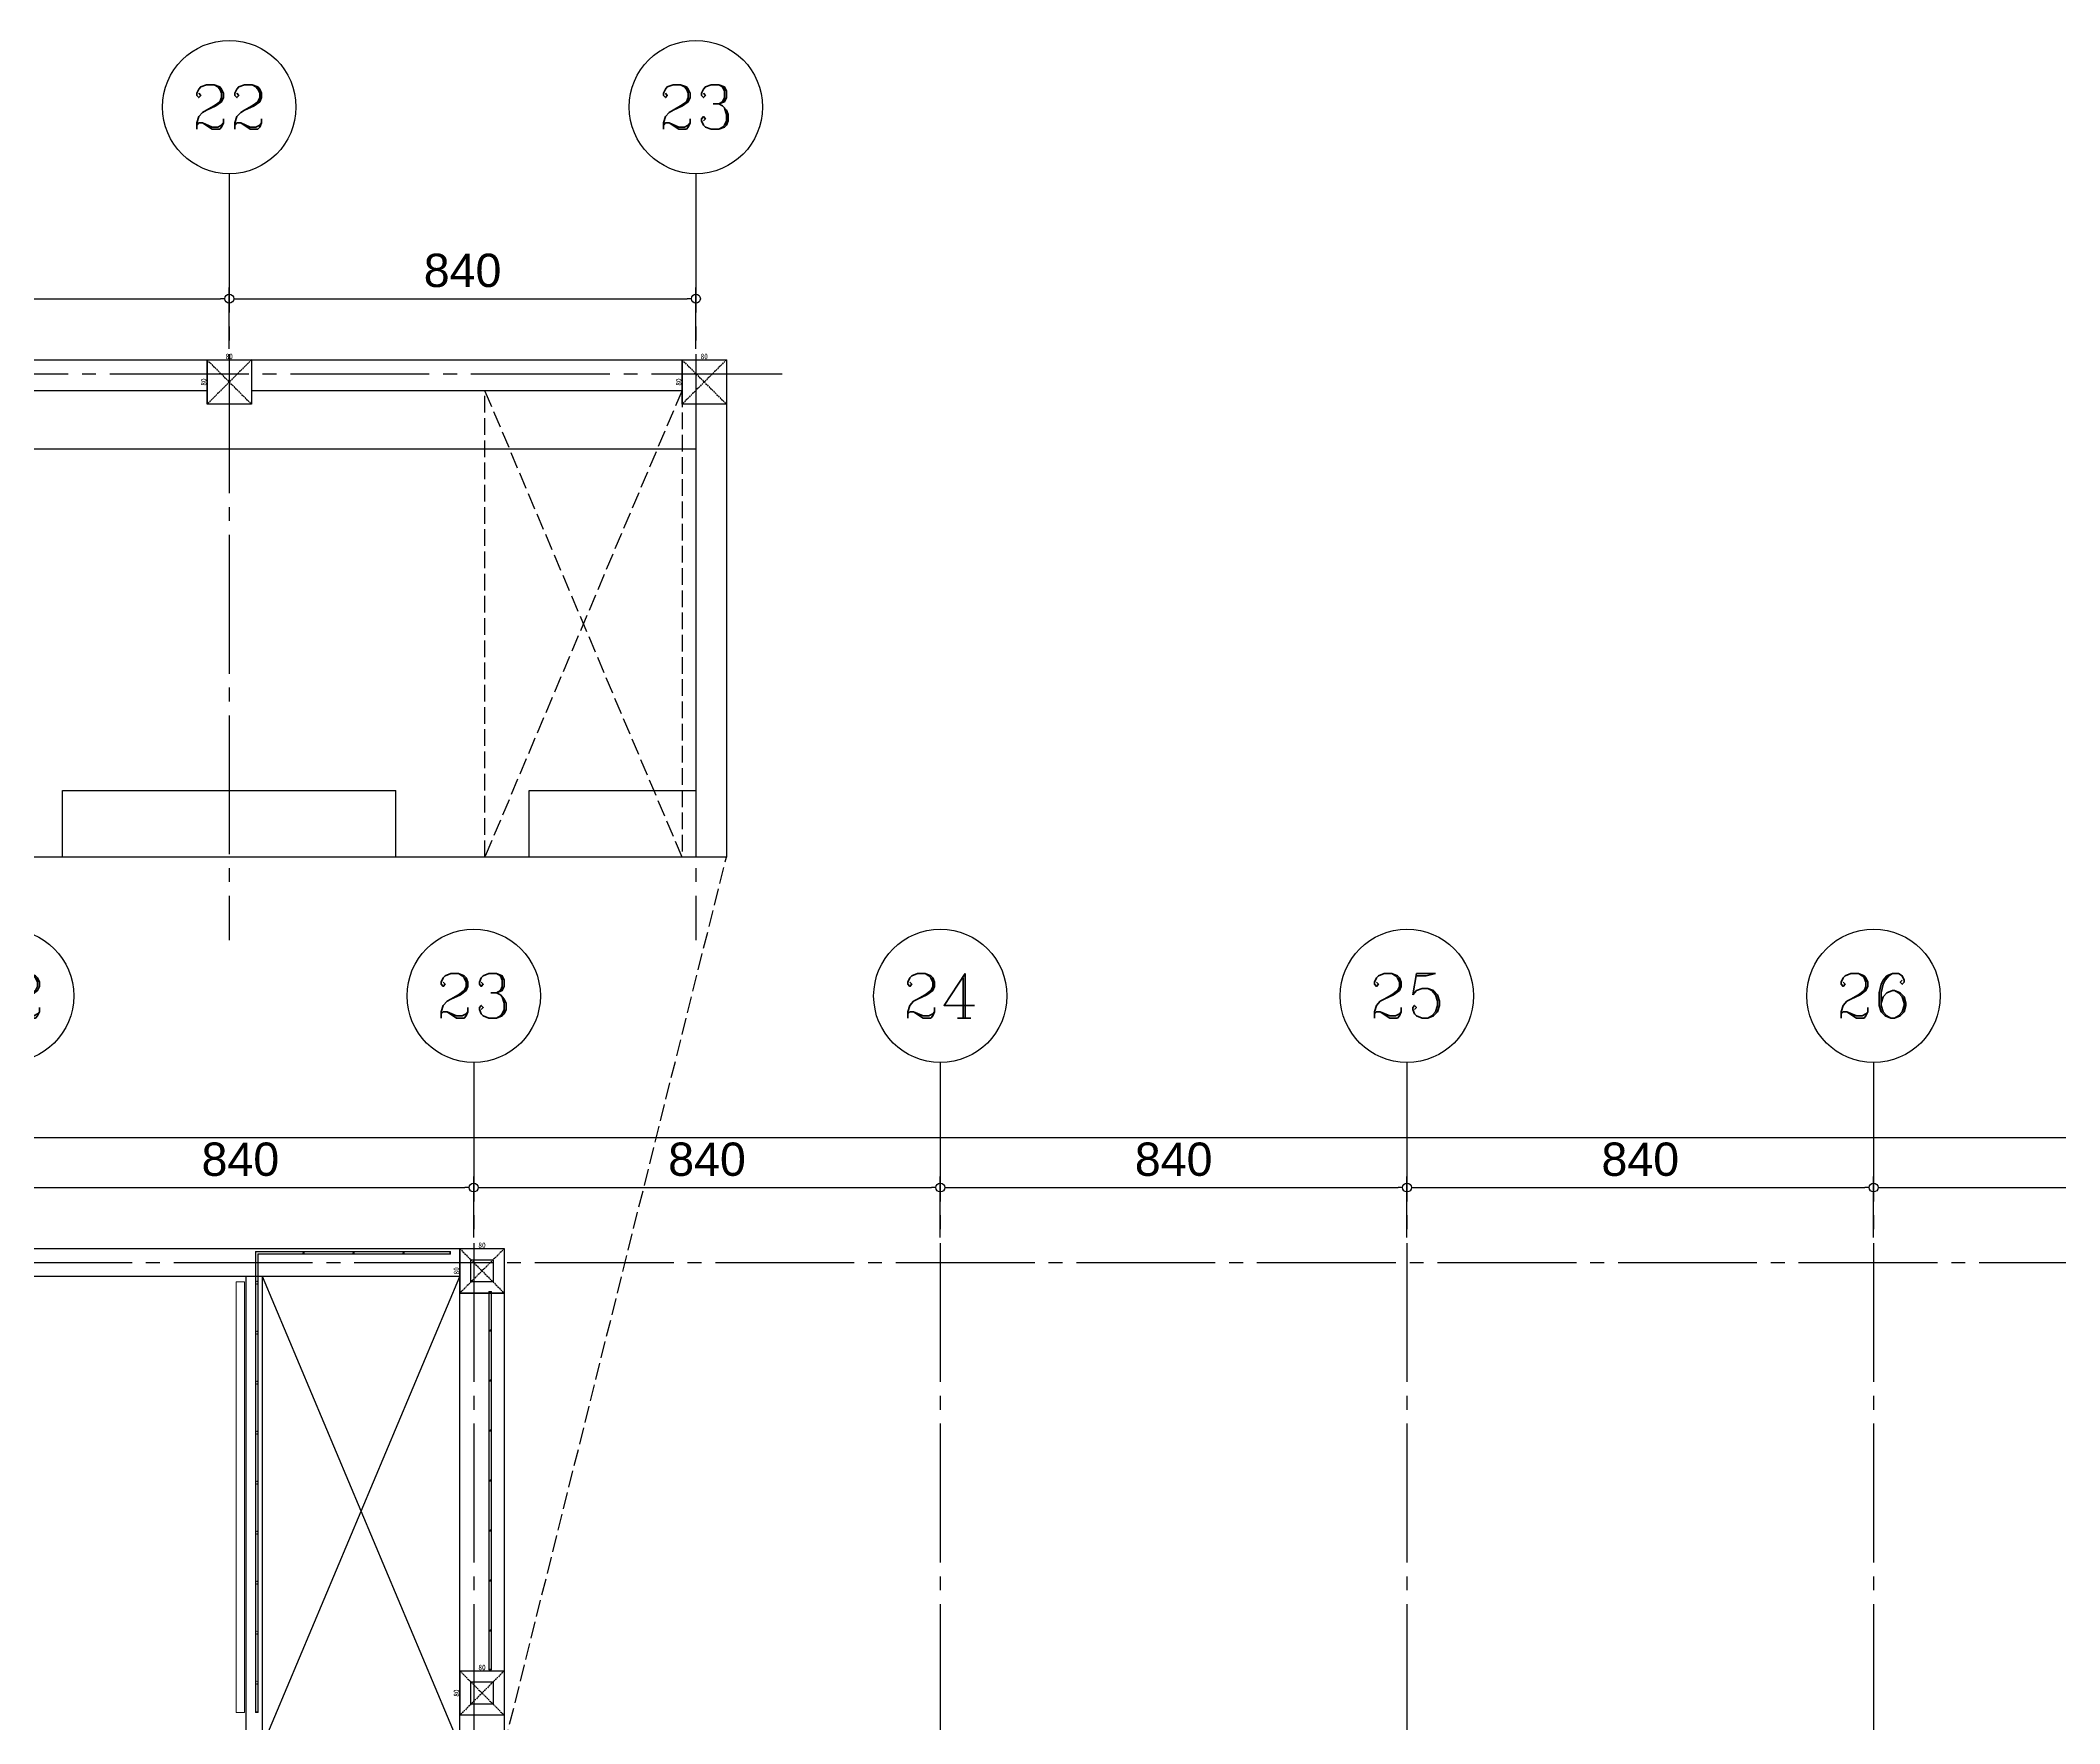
# Model space of a CAD drawing. Extents: x -3080 to 28500, y -1326 to 31609.
# Drawn here: x 18540 to 22175, y 9095 to 12125 of the extents above; entities that cross this region are included whole.
import ezdxf
from ezdxf.enums import TextEntityAlignment as Align

# ---------------------------------------------------------------- set-up
doc = ezdxf.new("R2010")
doc.units = 0
doc.header["$LTSCALE"] = 100
doc.linetypes.add('X-S-FAB-L05$0$COL-CEN-LIN', pattern=[3.25, 2.5, -0.25, 0.25, -0.25])
doc.linetypes.add('X-S-FAB-L05$0$HIDDEN', pattern=[0.4, 0.3, -0.1])
for name, color, linetype in [('0-xref', 8, 'Continuous'), ('X-S-FAB-L05$0$0-MC', 8, 'Continuous'), ('X-S-FAB-L05$0$0-NC', 8, 'Continuous'), ('X-S-FAB-L05$0$A-RAIL', 8, 'Continuous'), ('X-S-FAB-L05$0$A-WALL-IN', 8, 'Continuous'), ('X-S-FAB-L05$0$ASP_3', 8, 'Continuous'), ('X-S-FAB-L05$0$BEAM', 8, 'Continuous'), ('X-S-FAB-L05$0$BEAM-RC(P)', 8, 'Continuous'), ('X-S-FAB-L05$0$BLOCK', 8, 'Continuous'), ('X-S-FAB-L05$0$CCL', 8, 'X-S-FAB-L05$0$COL-CEN-LIN'), ('X-S-FAB-L05$0$COL', 8, 'Continuous'), ('X-S-FAB-L05$0$COL-S', 8, 'Continuous'), ('X-S-FAB-L05$0$HID', 8, 'X-S-FAB-L05$0$HIDDEN'), ('X-S-FAB-L05$0$OPEN', 8, 'Continuous'), ('X-S-FAB-L05$0$OPEN-UP', 8, 'X-S-FAB-L05$0$HIDDEN'), ('X-S-FAB-L05$0$WALL-RC', 8, 'Continuous')]:
    doc.layers.add(name, color=color, linetype=linetype)
doc.layers.add('X-S-FAB-L05$0$A-BLOCK', color=8, linetype='Continuous', plot=False)
doc.layers.add('X-S-FAB-L05$0$DIM', color=8, linetype='Continuous', plot=False)
doc.styles.add('X-S-FAB-L05$0$COL-NUM', font='romanc')
doc.styles.add('X-S-FAB-L05$0$DIM', font='', dxfattribs={"width": 0.8})
doc.styles.add('X-S-FAB-L05$0$Gen-Text', font='arial.ttf', dxfattribs={"height": 2.5})
doc.styles.get('X-S-FAB-L05$0$DIM').set_extended_font_data('MingLiU')
doc.dimstyles.new('X-S-FAB-L05$0$CIRL', dxfattribs={"dimtxt": 50, "dimasz": 25, "dimexe": 16, "dimexo": 0, "dimgap": 6, "dimtad": 1, "dimdsep": 46, "dimtxsty": 'X-S-FAB-L05$0$DIM', "dimblk": 'X-S-FAB-L05$0$_DotBlank', "dimcen": 10, "dimdle": 16, "dimclrd": 256, "dimclre": 256, "dimclrt": 6, "dimadec": 0, "dimazin": 0, "dimtfac": 1, "dimtix": 1, "dimtmove": 2, "dimatfit": 3, "dimldrblk": 'X-S-FAB-L05$0$ARROW', "dimfxl": 1, "dimtolj": 1, "dimtzin": 0, "dimarcsym": 0})
doc.dimstyles.new('X-S-FAB-L05$0$JJP_005_defpoint', dxfattribs={"dimtxt": 20, "dimasz": 0.5, "dimexe": 0.5, "dimexo": 0.5, "dimgap": 0.5, "dimtad": 1, "dimdsep": 46, "dimtxsty": 'X-S-FAB-L05$0$DIM', "dimblk": 'X-S-FAB-L05$0$_None', "dimcen": 10, "dimclrd": 256, "dimclre": 256, "dimclrt": 256, "dimadec": 0, "dimazin": 0, "dimtfac": 1, "dimtix": 1, "dimtmove": 2, "dimatfit": 3, "dimldrblk": 'X-S-FAB-L05$0$_None', "dimfxl": 0.5, "dimtolj": 1, "dimtzin": 0, "dimarcsym": 0})

# ---------------------------------------------------------------- blocks, each defined once
blk = doc.blocks.new('X-S-FAB-L05$0$cn-y')
at = {"layer": 'X-S-FAB-L05$0$0-MC'}
blk.add_circle((-50, 0), 50, dxfattribs=at)
at = {"layer": 'X-S-FAB-L05$0$0-NC', "style": 'X-S-FAB-L05$0$COL-NUM'}
blk.add_attdef('GRID-Y', text='', height=50, dxfattribs=at).set_placement((-50, 0), align=Align.MIDDLE_CENTER)
blk = doc.blocks.new('X-S-FAB-L05$0$_DotBlank')
at = {"color": 0, "linetype": 'ByBlock', "lineweight": -2}
blk.add_line((-0.5, 0), (-1, 0), dxfattribs=at)
blk.add_circle((0, 0), 0.5, dxfattribs=at)
blk = doc.blocks.new('*D68')
at = {"layer": 'DefPoints', "color": 0, "transparency": 16777216}
for p in [(0, 10870), (-26160, 10780), (0, 10780)]:
    blk.add_point(p, dxfattribs=at)
at = {"layer": 'X-S-FAB-L05$0$DIM', "lineweight": -2, "transparency": 16777216}
for p, q in [((-26160, 10780), (-26160, 10890)), ((-26144, 10870), (-16, 10870)), ((0, 10780), (0, 10890))]:
    blk.add_line(p, q, dxfattribs=at)
at = {"layer": 'X-S-FAB-L05$0$DIM', "lineweight": -2, "transparency": 16777216, "xscale": 16, "yscale": 16, "zscale": 16, "rotation": 180}
blk.add_blockref('X-S-FAB-L05$0$_DotBlank', (-26160, 10870), dxfattribs=at)
at = {"layer": 'X-S-FAB-L05$0$DIM', "lineweight": -2, "transparency": 16777216, "xscale": 16, "yscale": 16, "zscale": 16}
blk.add_blockref('X-S-FAB-L05$0$_DotBlank', (0, 10870), dxfattribs=at)
at = {"layer": 'X-S-FAB-L05$0$DIM', "color": 6, "transparency": 16777216, "insert": (-13080, 10920.6), "char_height": 2.5, "attachment_point": 5, "style": 'X-S-FAB-L05$0$Gen-Text'}
blk.add_mtext('\\A1;{\\H24x;26160}', dxfattribs=at)
blk = doc.blocks.new('X-S-FAB-L05$0$ARROW')
at = {"color": 3}
blk.add_solid([(0, 0), (-2.4, -0.4), (-2.4, 0.4)], dxfattribs=at)
blk = doc.blocks.new('*D90')
at = {"layer": 'DefPoints', "color": 0, "transparency": 16777216}
for p in [(-6840, 10780), (-7680, 10690), (-6840, 10690)]:
    blk.add_point(p, dxfattribs=at)
at = {"layer": 'X-S-FAB-L05$0$DIM', "lineweight": -2, "transparency": 16777216}
for p, q in [((-7680, 10690), (-7680, 10800)), ((-6840, 10690), (-6840, 10800)), ((-7664, 10780), (-6856, 10780))]:
    blk.add_line(p, q, dxfattribs=at)
at = {"layer": 'X-S-FAB-L05$0$DIM', "lineweight": -2, "transparency": 16777216, "xscale": 16, "yscale": 16, "zscale": 16, "rotation": 180}
blk.add_blockref('X-S-FAB-L05$0$_DotBlank', (-7680, 10780), dxfattribs=at)
at = {"layer": 'X-S-FAB-L05$0$DIM', "lineweight": -2, "transparency": 16777216, "xscale": 16, "yscale": 16, "zscale": 16}
blk.add_blockref('X-S-FAB-L05$0$_DotBlank', (-6840, 10780), dxfattribs=at)
at = {"layer": 'X-S-FAB-L05$0$DIM', "color": 6, "transparency": 16777216, "insert": (-7260, 10830.6), "char_height": 2.5, "attachment_point": 5, "style": 'X-S-FAB-L05$0$Gen-Text'}
blk.add_mtext('\\A1;{\\H24x;840}', dxfattribs=at)
blk = doc.blocks.new('*D91')
at = {"layer": 'DefPoints', "color": 0, "transparency": 16777216}
for p in [(-6000, 10780), (-6840, 10690), (-6000, 10690)]:
    blk.add_point(p, dxfattribs=at)
at = {"layer": 'X-S-FAB-L05$0$DIM', "lineweight": -2, "transparency": 16777216}
for p, q in [((-6840, 10690), (-6840, 10800)), ((-6000, 10690), (-6000, 10800)), ((-6824, 10780), (-6016, 10780))]:
    blk.add_line(p, q, dxfattribs=at)
at = {"layer": 'X-S-FAB-L05$0$DIM', "lineweight": -2, "transparency": 16777216, "xscale": 16, "yscale": 16, "zscale": 16, "rotation": 180}
blk.add_blockref('X-S-FAB-L05$0$_DotBlank', (-6840, 10780), dxfattribs=at)
at = {"layer": 'X-S-FAB-L05$0$DIM', "lineweight": -2, "transparency": 16777216, "xscale": 16, "yscale": 16, "zscale": 16}
blk.add_blockref('X-S-FAB-L05$0$_DotBlank', (-6000, 10780), dxfattribs=at)
at = {"layer": 'X-S-FAB-L05$0$DIM', "color": 6, "transparency": 16777216, "insert": (-6420, 10830.6), "char_height": 2.5, "attachment_point": 5, "style": 'X-S-FAB-L05$0$Gen-Text'}
blk.add_mtext('\\A1;{\\H24x;840}', dxfattribs=at)
blk = doc.blocks.new('*D92')
at = {"layer": 'DefPoints', "color": 0, "transparency": 16777216}
for p in [(-5160, 10780), (-6000, 10690), (-5160, 10690)]:
    blk.add_point(p, dxfattribs=at)
at = {"layer": 'X-S-FAB-L05$0$DIM', "lineweight": -2, "transparency": 16777216}
for p, q in [((-6000, 10690), (-6000, 10800)), ((-5160, 10690), (-5160, 10800)), ((-5984, 10780), (-5176, 10780))]:
    blk.add_line(p, q, dxfattribs=at)
at = {"layer": 'X-S-FAB-L05$0$DIM', "lineweight": -2, "transparency": 16777216, "xscale": 16, "yscale": 16, "zscale": 16, "rotation": 180}
blk.add_blockref('X-S-FAB-L05$0$_DotBlank', (-6000, 10780), dxfattribs=at)
at = {"layer": 'X-S-FAB-L05$0$DIM', "lineweight": -2, "transparency": 16777216, "xscale": 16, "yscale": 16, "zscale": 16}
blk.add_blockref('X-S-FAB-L05$0$_DotBlank', (-5160, 10780), dxfattribs=at)
at = {"layer": 'X-S-FAB-L05$0$DIM', "color": 6, "transparency": 16777216, "insert": (-5580, 10830.6), "char_height": 2.5, "attachment_point": 5, "style": 'X-S-FAB-L05$0$Gen-Text'}
blk.add_mtext('\\A1;{\\H24x;840}', dxfattribs=at)
blk = doc.blocks.new('*D93')
at = {"layer": 'DefPoints', "color": 0, "transparency": 16777216}
for p in [(-4320, 10780), (-5160, 10690), (-4320, 10690)]:
    blk.add_point(p, dxfattribs=at)
at = {"layer": 'X-S-FAB-L05$0$DIM', "lineweight": -2, "transparency": 16777216}
for p, q in [((-5160, 10690), (-5160, 10800)), ((-4320, 10690), (-4320, 10800)), ((-5144, 10780), (-4336, 10780))]:
    blk.add_line(p, q, dxfattribs=at)
at = {"layer": 'X-S-FAB-L05$0$DIM', "lineweight": -2, "transparency": 16777216, "xscale": 16, "yscale": 16, "zscale": 16, "rotation": 180}
blk.add_blockref('X-S-FAB-L05$0$_DotBlank', (-5160, 10780), dxfattribs=at)
at = {"layer": 'X-S-FAB-L05$0$DIM', "lineweight": -2, "transparency": 16777216, "xscale": 16, "yscale": 16, "zscale": 16}
blk.add_blockref('X-S-FAB-L05$0$_DotBlank', (-4320, 10780), dxfattribs=at)
at = {"layer": 'X-S-FAB-L05$0$DIM', "color": 6, "transparency": 16777216, "insert": (-4740, 10830.6), "char_height": 2.5, "attachment_point": 5, "style": 'X-S-FAB-L05$0$Gen-Text'}
blk.add_mtext('\\A1;{\\H24x;840}', dxfattribs=at)
blk = doc.blocks.new('*D94')
at = {"layer": 'DefPoints', "color": 0, "transparency": 16777216}
for p in [(-3480, 10780), (-4320, 10690), (-3480, 10690)]:
    blk.add_point(p, dxfattribs=at)
at = {"layer": 'X-S-FAB-L05$0$DIM', "lineweight": -2, "transparency": 16777216}
for p, q in [((-4320, 10690), (-4320, 10800)), ((-3480, 10690), (-3480, 10800)), ((-4304, 10780), (-3496, 10780))]:
    blk.add_line(p, q, dxfattribs=at)
at = {"layer": 'X-S-FAB-L05$0$DIM', "lineweight": -2, "transparency": 16777216, "xscale": 16, "yscale": 16, "zscale": 16, "rotation": 180}
blk.add_blockref('X-S-FAB-L05$0$_DotBlank', (-4320, 10780), dxfattribs=at)
at = {"layer": 'X-S-FAB-L05$0$DIM', "lineweight": -2, "transparency": 16777216, "xscale": 16, "yscale": 16, "zscale": 16}
blk.add_blockref('X-S-FAB-L05$0$_DotBlank', (-3480, 10780), dxfattribs=at)
at = {"layer": 'X-S-FAB-L05$0$DIM', "color": 6, "transparency": 16777216, "insert": (-3900, 10830.6), "char_height": 2.5, "attachment_point": 5, "style": 'X-S-FAB-L05$0$Gen-Text'}
blk.add_mtext('\\A1;{\\H24x;840}', dxfattribs=at)
blk = doc.blocks.new('*D176')
at = {"layer": 'DefPoints', "lineweight": -2, "transparency": 16777216}
blk.add_line((0, 0), (80, 0), dxfattribs=at)
at = {"layer": 'DefPoints', "color": 0, "transparency": 16777216}
for p in [(0, 0), (80, 0), (80, 0)]:
    blk.add_point(p, dxfattribs=at)
at = {"layer": 'DefPoints', "transparency": 16777216, "insert": (40, 6.1), "char_height": 10, "attachment_point": 5, "style": 'X-S-FAB-L05$0$DIM'}
blk.add_mtext('\\A1;80', dxfattribs=at)
blk = doc.blocks.new('X-S-FAB-L05$0$_None')
blk = doc.blocks.new('*D177')
at = {"layer": 'DefPoints', "lineweight": -2, "transparency": 16777216}
blk.add_line((0, 0), (0, -80), dxfattribs=at)
at = {"layer": 'DefPoints', "color": 0, "transparency": 16777216}
for p in [(0, 0), (0, -80), (0, -80)]:
    blk.add_point(p, dxfattribs=at)
at = {"layer": 'DefPoints', "transparency": 16777216, "insert": (-6.1, -40), "char_height": 10, "attachment_point": 5, "rotation": 90, "style": 'X-S-FAB-L05$0$DIM'}
blk.add_mtext('\\A1;80', dxfattribs=at)
blk = doc.blocks.new('X-S-FAB-L05$0$牆_143_1', base_point=(18900, 9890))
at = {"layer": 'X-S-FAB-L05$0$A-WALL-IN', "color": 3, "lineweight": 0, "flags": 128}
for points in [[(18892.5, 9890), (18892.5, 9115)], [(18907.5, 9890), (18892.5, 9890)], [(18907.5, 9115), (18907.5, 9890)], [(18892.5, 9115), (18907.5, 9115)]]:
    blk.add_lwpolyline(points, dxfattribs=at)
blk = doc.blocks.new('X-S-FAB-L05$0$欄桿_1_1')
at = {"layer": 'X-S-FAB-L05$0$A-RAIL', "color": 4, "lineweight": 0}
for p, q in [((19278, 9945), (18927, 9945)), ((18927, 9945), (18927, 9115)), ((19277, 9944.25), (18927.75, 9944.25)), ((19277, 9944.25), (18927.75, 9944.25)), ((18927.75, 9944.25), (18927.75, 9116)), ((18927.75, 9944.25), (18927.75, 9116)), ((18931.25, 9940.75), (19277, 9940.75)), ((18931.25, 9940.75), (19277, 9940.75)), ((18931.25, 9116), (18931.25, 9940.75)), ((18931.25, 9116), (18931.25, 9940.75)), ((18932, 9940), (19278, 9940)), ((18932, 9115), (18932, 9940)), ((19277, 9940.75), (19277, 9944.25)), ((19277, 9940.75), (19277, 9944.25)), ((19278, 9940), (19278, 9945)), ((18927, 9115), (18932, 9115)), ((18927.75, 9116), (18931.25, 9116)), ((18927.75, 9116), (18931.25, 9116))]:
    blk.add_line(p, q, dxfattribs=at)
at = {"layer": 'X-S-FAB-L05$0$A-RAIL', "color": 4, "lineweight": 0, "flags": 128}
for points in [[(19013.75, 9943.75, 1), (19013.75, 9941.25, 1)], [(19103.75, 9943.75, 1), (19103.75, 9941.25, 1)], [(19193.75, 9943.75, 1), (19193.75, 9941.25, 1)], [(18927, 9888.75, 1), (18932, 9888.75, 1)], [(18927, 9798.75, 1), (18932, 9798.75, 1)], [(18927, 9708.75, 1), (18932, 9708.75, 1)], [(18927, 9618.75, 1), (18932, 9618.75, 1)], [(18927, 9528.75, 1), (18932, 9528.75, 1)], [(18927, 9438.75, 1), (18932, 9438.75, 1)], [(18927, 9348.75, 1), (18932, 9348.75, 1)], [(18927, 9258.75, 1), (18932, 9258.75, 1)], [(18927, 9168.75, 1), (18932, 9168.75, 1)]]:
    blk.add_lwpolyline(points, format="xyb", close=True, dxfattribs=at)
blk = doc.blocks.new('X-S-FAB-L05$0$欄桿_2_1')
at = {"layer": 'X-S-FAB-L05$0$A-RAIL', "color": 4, "lineweight": 0, "flags": 128}
for points in [[(19352, 9873), (19347, 9873), (19347, 9192), (19352, 9192)], [(19351.25, 9872), (19347.75, 9872), (19347.75, 9193), (19351.25, 9193)], [(19351.25, 9872), (19347.75, 9872), (19347.75, 9193), (19351.25, 9193)]]:
    blk.add_lwpolyline(points, close=True, dxfattribs=at)
for points in [[(19348.25, 9802.5, 1), (19350.75, 9802.5, 1)], [(19348.25, 9712.5, 1), (19350.75, 9712.5, 1)], [(19348.25, 9622.5, 1), (19350.75, 9622.5, 1)], [(19348.25, 9532.5, 1), (19350.75, 9532.5, 1)], [(19348.25, 9442.5, 1), (19350.75, 9442.5, 1)], [(19348.25, 9352.5, 1), (19350.75, 9352.5, 1)], [(19348.25, 9262.5, 1), (19350.75, 9262.5, 1)]]:
    blk.add_lwpolyline(points, format="xyb", close=True, dxfattribs=at)
blk = doc.blocks.new('*D122')
at = {"layer": 'DefPoints', "color": 0, "transparency": 16777216}
for p in [(18880, 11660), (18040, 11570), (18880, 11570)]:
    blk.add_point(p, dxfattribs=at)
at = {"layer": 'X-S-FAB-L05$0$DIM', "lineweight": -2, "transparency": 16777216}
for p, q in [((18040, 11570), (18040, 11680)), ((18880, 11570), (18880, 11680)), ((18056, 11660), (18864, 11660))]:
    blk.add_line(p, q, dxfattribs=at)
at = {"layer": 'X-S-FAB-L05$0$DIM', "lineweight": -2, "transparency": 16777216, "xscale": 16, "yscale": 16, "zscale": 16, "rotation": 180}
blk.add_blockref('X-S-FAB-L05$0$_DotBlank', (18040, 11660), dxfattribs=at)
at = {"layer": 'X-S-FAB-L05$0$DIM', "lineweight": -2, "transparency": 16777216, "xscale": 16, "yscale": 16, "zscale": 16}
blk.add_blockref('X-S-FAB-L05$0$_DotBlank', (18880, 11660), dxfattribs=at)
at = {"layer": 'X-S-FAB-L05$0$DIM', "color": 6, "transparency": 16777216, "insert": (18460, 11710.6), "char_height": 2.5, "attachment_point": 5, "style": 'X-S-FAB-L05$0$Gen-Text'}
blk.add_mtext('\\A1;{\\H24x;840}', dxfattribs=at)
blk = doc.blocks.new('*D123')
at = {"layer": 'DefPoints', "color": 0, "transparency": 16777216}
for p in [(19720, 11660), (18880, 11570), (19720, 11570)]:
    blk.add_point(p, dxfattribs=at)
at = {"layer": 'X-S-FAB-L05$0$DIM', "lineweight": -2, "transparency": 16777216}
for p, q in [((18880, 11570), (18880, 11680)), ((19720, 11570), (19720, 11680)), ((18896, 11660), (19704, 11660))]:
    blk.add_line(p, q, dxfattribs=at)
at = {"layer": 'X-S-FAB-L05$0$DIM', "lineweight": -2, "transparency": 16777216, "xscale": 16, "yscale": 16, "zscale": 16, "rotation": 180}
blk.add_blockref('X-S-FAB-L05$0$_DotBlank', (18880, 11660), dxfattribs=at)
at = {"layer": 'X-S-FAB-L05$0$DIM', "lineweight": -2, "transparency": 16777216, "xscale": 16, "yscale": 16, "zscale": 16}
blk.add_blockref('X-S-FAB-L05$0$_DotBlank', (19720, 11660), dxfattribs=at)
at = {"layer": 'X-S-FAB-L05$0$DIM', "color": 6, "transparency": 16777216, "insert": (19300, 11710.6), "char_height": 2.5, "attachment_point": 5, "style": 'X-S-FAB-L05$0$Gen-Text'}
blk.add_mtext('\\A1;{\\H24x;840}', dxfattribs=at)
blk = doc.blocks.new('*U63')
at = {"layer": 'DefPoints', "linetype": 'X-S-FAB-L05$0$HIDDEN', "ltscale": 0.1}
for p, q in [((80, 0), (0, -80)), ((0, 0), (80, -80))]:
    blk.add_line(p, q, dxfattribs=at)
at = {"layer": 'X-S-FAB-L05$0$COL', "ltscale": 0.1}
blk.add_lwpolyline([(0, 0), (80, 0), (80, -80), (0, -80)], close=True, dxfattribs=at)
at = {"layer": 'DefPoints'}
dim = blk.add_linear_dim(base=(0, -80), p1=(0, 0), p2=(0, -80), angle=90, dimstyle='X-S-FAB-L05$0$JJP_005_defpoint', override={"dimtxt": 10}, dxfattribs=at)
dim.commit()
dim.dimension.update_dxf_attribs({"geometry": '*D177', "text_midpoint": (-6.067, -40)})
dim = blk.add_linear_dim(base=(80, 0), p1=(0, 0), p2=(80, 0), dimstyle='X-S-FAB-L05$0$JJP_005_defpoint', override={"dimtxt": 10}, dxfattribs=at)
dim.commit()
dim.dimension.update_dxf_attribs({"geometry": '*D176', "text_midpoint": (40, 6.067)})
blk = doc.blocks.new('X-S-FAB-L05$0$FAB2-L05')
at = {"layer": 'X-S-FAB-L05$0$CCL'}
for p, q in [((-6840, 11005), (-6840, 0)), ((-6000, 11005), (-6000, 0)), ((-5160, 11005), (-5160, 0)), ((-4320, 11005), (-4320, 0)), ((-26880, 10645), (1210, 10645))]:
    blk.add_line(p, q, dxfattribs=at)
at = {"layer": 'X-S-FAB-L05$0$COL-S'}
for points in [[(-6845, 10650), (-6805, 10650), (-6805, 10610), (-6845, 10610)], [(-6845, 9890), (-6805, 9890), (-6805, 9850), (-6845, 9850)]]:
    blk.add_lwpolyline(points, close=True, dxfattribs=at)
at = {"layer": 'X-S-FAB-L05$0$A-BLOCK'}
ref = blk.add_blockref('X-S-FAB-L05$0$cn-y', (-7560, 11125), dxfattribs=dict(at, xscale=2.399999999999997, yscale=2.399999999999997, zscale=2.399999999999997))
ref.add_attrib('GRID-Y', '22', dxfattribs={"layer": 'X-S-FAB-L05$0$0-NC', "height": 80, "style": 'X-S-FAB-L05$0$COL-NUM'}).set_placement((-7680, 11125), align=Align.MIDDLE_CENTER)
ref = blk.add_blockref('X-S-FAB-L05$0$cn-y', (-6720, 11125), dxfattribs=dict(at, xscale=2.399999999999997, yscale=2.399999999999997, zscale=2.399999999999997))
ref.add_attrib('GRID-Y', '23', dxfattribs={"layer": 'X-S-FAB-L05$0$0-NC', "height": 80, "style": 'X-S-FAB-L05$0$COL-NUM'}).set_placement((-6840, 11125), align=Align.MIDDLE_CENTER)
ref = blk.add_blockref('X-S-FAB-L05$0$cn-y', (-5880, 11125), dxfattribs=dict(at, xscale=2.399999999999997, yscale=2.399999999999997, zscale=2.399999999999997))
ref.add_attrib('GRID-Y', '24', dxfattribs={"layer": 'X-S-FAB-L05$0$0-NC', "height": 80, "style": 'X-S-FAB-L05$0$COL-NUM'}).set_placement((-6000, 11125), align=Align.MIDDLE_CENTER)
ref = blk.add_blockref('X-S-FAB-L05$0$cn-y', (-5040, 11125), dxfattribs=dict(at, xscale=2.399999999999997, yscale=2.399999999999997, zscale=2.399999999999997))
ref.add_attrib('GRID-Y', '25', dxfattribs={"layer": 'X-S-FAB-L05$0$0-NC', "height": 80, "style": 'X-S-FAB-L05$0$COL-NUM'}).set_placement((-5160, 11125), align=Align.MIDDLE_CENTER)
ref = blk.add_blockref('X-S-FAB-L05$0$cn-y', (-4200, 11125), dxfattribs=dict(at, xscale=2.399999999999997, yscale=2.399999999999997, zscale=2.399999999999997))
ref.add_attrib('GRID-Y', '26', dxfattribs={"layer": 'X-S-FAB-L05$0$0-NC', "height": 80, "style": 'X-S-FAB-L05$0$COL-NUM'}).set_placement((-4320, 11125), align=Align.MIDDLE_CENTER)
at = {"layer": 'X-S-FAB-L05$0$BEAM'}
for p in [(-6865, 10670), (-6865, 9910)]:
    blk.add_blockref('*U63', p, dxfattribs=at)
at = {"layer": 'X-S-FAB-L05$0$DIM'}
for base, p1, p2, picture, middle in [((0, 10870), (-26160, 10780), (0, 10780), '*D68', (-13080, 10920.634)), ((-6840, 10780), (-7680, 10690), (-6840, 10690), '*D90', (-7260, 10830.634)), ((-6000, 10780), (-6840, 10690), (-6000, 10690), '*D91', (-6420, 10830.634)), ((-5160, 10780), (-6000, 10690), (-5160, 10690), '*D92', (-5580, 10830.634)), ((-4320, 10780), (-5160, 10690), (-4320, 10690), '*D93', (-4740, 10830.634)), ((-3480, 10780), (-4320, 10690), (-3480, 10690), '*D94', (-3900, 10830.634))]:
    dim = blk.add_linear_dim(base=base, p1=p1, p2=p2, text='{\\H24x;<>}', dimstyle='X-S-FAB-L05$0$CIRL', override={"dimtxt": 60, "dimasz": 16, "dimexe": 20, "dimgap": 20, "dimtxsty": 'X-S-FAB-L05$0$Gen-Text'}, dxfattribs=at)
    dim.commit()
    dim.dimension.update_dxf_attribs({"geometry": picture, "text_midpoint": middle})
blk = doc.blocks.new('X-S-FAB-L05$0$10-23 COL LINE')
at = {"layer": 'X-S-FAB-L05$0$CCL'}
for p, q in [((10740, 335), (10740, -1045)), ((11580, 335), (11580, -1045)), ((-200, -25), (11735, -25))]:
    blk.add_line(p, q, dxfattribs=at)
at = {"layer": 'X-S-FAB-L05$0$A-BLOCK'}
ref = blk.add_blockref('X-S-FAB-L05$0$cn-y', (10860, 455), dxfattribs=dict(at, xscale=2.399999999999997, yscale=2.399999999999997, zscale=2.399999999999997))
ref.add_attrib('GRID-Y', '22', dxfattribs={"layer": 'X-S-FAB-L05$0$0-NC', "height": 80, "style": 'X-S-FAB-L05$0$COL-NUM'}).set_placement((10740, 455), align=Align.MIDDLE_CENTER)
ref = blk.add_blockref('X-S-FAB-L05$0$cn-y', (11700, 455), dxfattribs=dict(at, xscale=2.399999999999997, yscale=2.399999999999997, zscale=2.399999999999997))
ref.add_attrib('GRID-Y', '23', dxfattribs={"layer": 'X-S-FAB-L05$0$0-NC', "height": 80, "style": 'X-S-FAB-L05$0$COL-NUM'}).set_placement((11580, 455), align=Align.MIDDLE_CENTER)
at = {"layer": 'X-S-FAB-L05$0$DIM'}
for base, p1, p2, picture, middle in [((10740, 110), (9900, 20), (10740, 20), '*D122', (10320, 160.634)), ((11580, 110), (10740, 20), (11580, 20), '*D123', (11160, 160.634))]:
    dim = blk.add_linear_dim(base=base, p1=p1, p2=p2, text='{\\H24x;<>}', dimstyle='X-S-FAB-L05$0$CIRL', override={"dimtxt": 60, "dimasz": 16, "dimexe": 20, "dimgap": 20, "dimtxsty": 'X-S-FAB-L05$0$Gen-Text'}, dxfattribs=at)
    dim.commit()
    dim.dimension.update_dxf_attribs({"geometry": picture, "text_midpoint": middle, "insert": (-8140, -11550)})
blk = doc.blocks.new('X-S-FAB-L05')
at = {"layer": 'X-S-FAB-L05$0$ASP_3'}
for p, q in [((18580, 10655), (18580, 10775)), ((19180, 10655), (19180, 10775)), ((19420, 10655), (19420, 10775))]:
    blk.add_line(p, q, dxfattribs=at)
for points in [[(15871, 11390), (19720, 11390)], [(18580, 10775), (19180, 10775)], [(19420, 10775), (19720, 10775)]]:
    blk.add_lwpolyline(points, dxfattribs=at)
at = {"layer": 'X-S-FAB-L05$0$BEAM-RC(P)', "elevation": 0}
for points in [[(18520, 9900), (18520, 9950), (19295, 9950), (19295, 9900)], [(19295, 9870), (19375, 9870), (19375, 9055), (19295, 9055)]]:
    blk.add_lwpolyline(points, close=True, dxfattribs=at)
at = {"layer": 'X-S-FAB-L05$0$BEAM-RC(P)'}
blk.add_lwpolyline([(18940, 9900), (18910, 9900), (18910, 9055), (18940, 9055)], close=True, dxfattribs=at)
at = {"layer": 'X-S-FAB-L05$0$COL-S'}
for points in [[(19315, 9930), (19355, 9930), (19355, 9890), (19315, 9890)], [(19315, 9170), (19355, 9170), (19355, 9130), (19315, 9130)]]:
    blk.add_lwpolyline(points, close=True, dxfattribs=at)
at = {"layer": 'X-S-FAB-L05$0$HID'}
blk.add_lwpolyline([(19375, 9055), (19775, 10655)], dxfattribs=at)
at = {"layer": 'X-S-FAB-L05$0$OPEN'}
for p, q in [((19295, 9055), (18940, 9900)), ((18940, 9055), (19295, 9900))]:
    blk.add_line(p, q, dxfattribs=at)
at = {"layer": 'X-S-FAB-L05$0$OPEN-UP'}
blk.add_lwpolyline([(19695, 10655), (19340, 10655), (19340, 11495), (19695, 11495)], close=True, dxfattribs=at)
for points in [[(19695, 10655), (19340, 11495)], [(19695, 11495), (19340, 10655)]]:
    blk.add_lwpolyline(points, dxfattribs=at)
at = {"layer": 'X-S-FAB-L05$0$WALL-RC'}
for points in [[(15520, 11550), (19775, 11550), (19775, 10655), (8140, 10655), (8140, 11550), (13120, 11550)], [(18080, 11495), (18840, 11495)], [(18920, 11495), (19695, 11495)], [(19720, 11470), (19720, 10655), (8195, 10655), (8195, 11470)]]:
    blk.add_lwpolyline(points, dxfattribs=at)
at = {"layer": 'X-S-FAB-L05$0$A-RAIL', "color": 8, "lineweight": 0}
for name in ['X-S-FAB-L05$0$欄桿_1_1', 'X-S-FAB-L05$0$欄桿_2_1']:
    blk.add_blockref(name, (0, 0), dxfattribs=at)
at = {"layer": 'X-S-FAB-L05$0$A-WALL-IN', "color": 3, "lineweight": 0}
blk.add_blockref('X-S-FAB-L05$0$牆_143_1', (18900, 9890), dxfattribs=at)
at = {"layer": 'X-S-FAB-L05$0$BEAM'}
for p in [(18840, 11550), (19695, 11550), (19295, 9950), (19295, 9190)]:
    blk.add_blockref('*U63', p, dxfattribs=at)
at = {"layer": 'X-S-FAB-L05$0$BLOCK'}
blk.add_blockref('X-S-FAB-L05$0$FAB2-L05', (26160, -720), dxfattribs=at)
at = {"layer": 'X-S-FAB-L05$0$CCL'}
blk.add_blockref('X-S-FAB-L05$0$10-23 COL LINE', (8140, 11550), dxfattribs=at)

msp = doc.modelspace()

# ---------------------------------------------------------------- block references
at = {"layer": '0-xref'}
msp.add_blockref('X-S-FAB-L05', (0, 0), dxfattribs=at)

doc.saveas('drawing.dxf')
